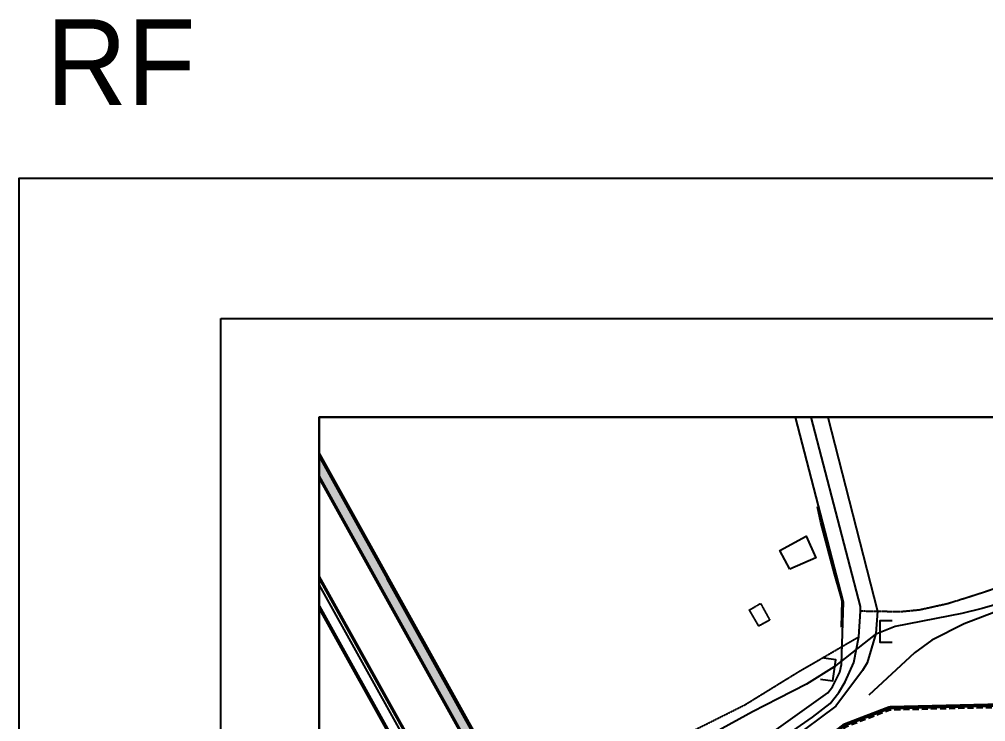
# Model space of a CAD drawing. Extents: x 152195838 to 160350639, y 364657247 to 370318102.
# Drawn here: x 159930639 to 160089147, y 365074862 to 365190023 of the extents above; entities that cross this region are included whole.
import ezdxf
from ezdxf.xclip import XClip

# ---------------------------------------------------------------- set-up
doc = ezdxf.new("R2010")
doc.units = 0
doc.header["$MEASUREMENT"] = 0
for name, pattern in [('5M2P5', [7.5, 5, -2.5]), ('AAA004', [3, 2, -1]), ('CONTINOUS', [0, 0]), ('DIVIDEX2', [2.5, 1, -0.5, 0, -0.5, 0, -0.5]), ('PHANTOM2', [1.25, 0.625, -0.125, 0.125, -0.125, 0.125, -0.125]), ('사무실2종$0$ACAD_ISO04W100', [30, 24, -3, 0, -3])]:
    doc.linetypes.add(name, pattern=pattern)
doc.layers.get('0').update_dxf_attribs({"linetype": 'CONTINUOUS'})
for name, color, linetype in [('0 구역계(부지)', 5, 'PHANTOM2'), ('0-계획-L형측구', 2, 'CONTINUOUS'), ('0-계획-옹벽', 58, 'CONTINUOUS'), ('4A.TEC SITE', 1, 'DIVIDEX2'), ('A0013116', 1, 'CONTINUOUS'), ('A0023119', 1, '5M2P5'), ('A0023216', 7, 'CONTINUOUS'), ('B0014118', 7, '5M2P5'), ('C-신규계획', 4, 'CONTINUOUS'), ('C0076116', 7, 'CONTINUOUS'), ('C0325315', 7, 'CONTINUOUS'), ('C0536117', 7, 'CONTINUOUS'), ('E0022112', 5, 'CONTINUOUS'), ('F0017111', 30, 'CONTINUOUS'), ('F0027217', 7, 'CONTINUOUS'), ('F0047224', 7, 'CONTINUOUS')]:
    doc.layers.add(name, color=color, linetype=linetype)
doc.layers.add('DEFPOINT', color=135, linetype='CONTINUOUS', plot=False)
doc.styles.add('KSHP', font='')
doc.styles.get('KSHP').set_extended_font_data('Gulim')

# ---------------------------------------------------------------- blocks, each defined once
blk = doc.blocks.new('zw$C900')
at = {"layer": '0 구역계(부지)', "linetype": 'AAA004', "ltscale": 500, "flags": 128}
blk.add_lwpolyline([(-78575.8932724297, -83230.30794084072), (-84357.52812409401, -81321.10084974766), (-100486.9319172502, -75984.04069459438), (-109940.8102836311, -75633.03840070963), (-142159.2510149181, -85468.1913998127), (-161435.4577414691, -88756.73952740431), (-252852.3344921768, -90933.8607569933), (-260150.7376671731, -93735.62840306759), (-271129.4702801704, -102323.2394729257), (-291575.3070510626, -111577.3056328893), (-291455.8876899481, -113105.1623399258), (-292591.464776963, -125163.3185972571), (-292604.9398376942, -129352.5512968898), (-292051.2498914599, -132630.4669334888), (-291059.9463451207, -134529.9112989902), (-289084.8915148973, -141317.8479357362), (-289168.1682510674, -144286.5942445397), (-285316.7853286266, -146398.6944502592), (-285092.2347350717, -151579.9403541684), (-282702.2990558743, -162240.2937548757), (-272699.5918095708, -185723.8980418444), (-265308.7544811368, -192984.7446083426), (-216757.7963278592, -218935.9037465453), (-205440.1201757491, -225775.3245515227), (-188949.1560822427, -237591.2476690412), (-187639.6696222126, -238239.814555645), (-161500.0768897235, -240648.123149097), (-136284.3979222476, -235183.7232787609), (-121461.5362841785, -234587.9591162205), (-113065.7757844627, -233535.7110973001), (-95240.97689574957, -239555.8694114685), (-74879.59899285436, -238437.4060658216)], close=True, dxfattribs=at)
at = {"layer": '4A.TEC SITE', "color": 10, "linetype": '사무실2종$0$ACAD_ISO04W100', "ltscale": 300, "const_width": 600}
for points in [[(-370276.037730664, -42921.36859047413), (-370093.0468952358, -44271.60976374149), (-361765.920011729, -46516.17553108931), (-312646.1493836343, -134838.5158634782), (-313358.2071633637, -140840.1024645567), (-314734.0158754289, -141695.1811271906), (-313692.4002847373, -143578.9568910599), (-302647.5162266791, -137353.2458927631), (-289574.8657346666, -144519.7627847195), (-289486.4931896627, -141369.3540178537), (-291432.926507324, -134679.7849597335), (-292448.7164826095, -132679.0097988844), (-293005.047403425, -129385.4592157602), (-293113.8941279352, -125211.1241278648), (-299383.9293230474, -124542.904384315), (-302692.8031450212, -124917.918125391), (-305075.0822906792, -123475.4744859934), (-350873.70578596, -41125.10312497616), (-351310.325699538, -40339.5865495801), (-361777.9180064499, -41764.52868050337), (-370276.0377307236, -42921.36859047413)], [(-161474.0567736328, -88357.54535758495), (-252931.0630389154, -90535.62228399515), (-260350.0068300664, -93383.66399717331), (-271338.1209399998, -101978.6133136153), (-271338.1209399998, -101978.6133136153), (-271338.1209399998, -101978.6133136153), (-271338.1209399998, -101978.6133136153), (-291995.9633761346, -111328.6361455917), (-291857.3570669591, -113101.9715337157), (-292991.4043308794, -125143.8833224773), (-293005.0477540791, -129385.4578686953), (-292435.1274232566, -132759.4594678283), (-291432.9268952906, -134679.783623755), (-289486.4936248362, -141369.3526955843), (-289574.8661992252, -144519.7613940239), (-285706.6556045711, -146641.0899031162), (-285490.3208156526, -151632.7655926943), (-283084.6201042235, -162363.4392185211), (-273036.5088972747, -185953.639511764), (-265548.0435034335, -193310.3970518112), (-216955.6549383104, -219283.7013186216)]]:
    blk.add_lwpolyline(points, dxfattribs=at)
blk = doc.blocks.new('dwgE1B8')
at = {"layer": 'A0013116', "flags": 128}
for points in [[(911726.8047105074, 1187363.307921112), (904986.6640723348, 1184744.311554134), (879607.3483968377, 1182572.207686424), (874741.9681598544, 1181773.845905781), (891172.7152283192, 1117491.497779489), (890908.4935258627, 1113825.251627326), (889470.8974496126, 1109035.423211038), (888720.7208139896, 1107799.729676664), (884327.521881938, 1101925.037017226), (876823.7625643611, 1096360.940455973)], [(874580.5899368525, 1098130.991241634), (882998.1611585617, 1104141.65061909), (883773.3721393347, 1105100.92698878), (885002.605784893, 1107534.464511871), (885256.7505292892, 1108785.087626457), (885610.7875415087, 1119011.020113349), (870770.5907739997, 1175945.489844561), (870293.2507191896, 1176668.103905559), (869130.0750793815, 1177498.183992028), (866579.6267385483, 1178557.680275083), (864166.9223028421, 1179213.723799527), (860005.3898897767, 1178591.100644588), (853478.0373123884, 1177550.218395829), (838941.5393118858, 1173657.750974894), (835921.4471743107, 1172848.952533364), (828537.6537622213, 1170345.297797918), (810459.1233819723, 1162421.631900907), (803076.9814500809, 1159633.414488196), (799770.8188582659, 1159219.618023038), (796440.8727965951, 1158801.593420446), (780629.7319909334, 1156670.985488594), (764761.5365444422, 1153969.091038346), (761563.1660903692, 1153420.085347533), (756439.3975191712, 1151530.453639627), (750392.8896124363, 1148695.448092461)]]:
    blk.add_lwpolyline(points, dxfattribs=at)
at = {"layer": 'A0023119', "flags": 128}
for points in [[(922015.4219101071, 1122675.876584232), (919027.1861486435, 1122820.87060982), (916736.450265646, 1122833.85368979), (914611.5848304033, 1122517.455518305), (911674.7543318868, 1121629.346794903), (907366.6045322418, 1120186.248378575), (902723.1382446289, 1118729.56269896), (898066.2562509775, 1117694.278481305), (894954.4787088633, 1117394.551510572), (891169.7174016237, 1117455.28814739), (888354.2168847322, 1117499.815503001)], [(849532.4262823462, 1081670.896753669), (851025.0054553747, 1085772.765173793), (852600.9031739831, 1090104.567747414), (853827.0502268076, 1092528.571208894), (857193.8802692294, 1096052.76277107), (869428.3835116625, 1102166.69867003), (878123.0169796348, 1107522.160759151), (885396.3568489552, 1111738.693707526), (888115.0660015941, 1113314.579656184)]]:
    blk.add_lwpolyline(points, dxfattribs=at)
at = {"layer": 'A0023216', "flags": 128}
blk.add_lwpolyline([(877274.1487346292, 1097879.16366446), (880499.3101495504, 1100111.295276046), (883383.9147569537, 1102374.644107103), (884818.042196393, 1104155.2293607), (885890.4855414629, 1105910.846468508), (887289.1393228173, 1109082.029889882), (888115.0660015941, 1113314.579656184), (888354.2168847322, 1117499.815503001), (888390.5202019811, 1118256.896983087), (872753.9898817539, 1178310.564635158), (872591.8437355757, 1180926.786098659), (872379.5037817359, 1184355.207093239)], dxfattribs=at)
at = {"layer": 'B0014118', "flags": 128}
blk.add_lwpolyline([(873501.1467376947, 1116050.464689672), (871697.264321208, 1115065.656128168), (870162.0625040531, 1117722.253382146), (871985.1000390053, 1118780.991754472)], close=True, dxfattribs=at)
at = {"layer": 'C0076116', "flags": 128}
for points in [[(893552.6699504256, 1115941.416372299), (891552.4860246181, 1115942.535214067), (891550.2810227275, 1112442.954551399), (893550.3920312524, 1112441.649419844)], [(893552.6699504256, 1115941.416372299), (891552.4860246181, 1115942.535214067), (891550.2810227275, 1112442.954551399), (893550.3920312524, 1112441.649419844)], [(881838.6861760616, 1106355.377604187), (883817.333938539, 1106065.343201637), (884324.0112179518, 1109529.289083779), (882344.9989134073, 1109818.391947091)], [(881838.6861760616, 1106355.377604187), (883817.333938539, 1106065.343201637), (884324.0112179518, 1109529.289083779), (882344.9989134073, 1109818.391947091)]]:
    blk.add_lwpolyline(points, dxfattribs=at)
at = {"layer": 'C0325315', "flags": 128}
blk.add_lwpolyline([(876817.2751806378, 1124421.383597732), (875148.477022171, 1127483.248067558), (879481.2110571861, 1129804.459484756), (881059.4971558452, 1126260.671572208), (876817.2751806378, 1124421.383597732)], dxfattribs=at)
at = {"layer": 'C0536117', "flags": 128}
blk.add_lwpolyline([(876817.2751806378, 1124421.383597732), (875148.477022171, 1127483.248067558), (879481.2110571861, 1129804.459484756), (881059.4971558452, 1126260.671572208), (876817.2751806378, 1124421.383597732)], dxfattribs=at)
at = {"layer": 'E0022112', "flags": 128}
blk.add_lwpolyline([(917046.0233229995, 1120445.038451731), (908357.9586942196, 1117928.311184347), (905002.555406332, 1117125.152262747), (894076.5360743403, 1114989.619548202), (890783.2965042591, 1113690.33822155), (884039.6773164272, 1108385.440478861), (879501.7793207169, 1105554.769352794), (874936.2093703151, 1103193.617485046), (870651.4573264718, 1100984.039303839), (858552.24933815, 1094317.648308516), (855129.3318148255, 1093302.43242979), (856154.7352610826, 1083331.612959266), (855188.9993541241, 1081461.621481478), (853670.3619337678, 1078911.666611791), (851601.3688876033, 1074347.004231215), (850691.8094980121, 1069456.030507565), (850265.2738694549, 1064629.983244121), (850417.3367058039, 1059609.098932266), (850913.0187219381, 1056050.464593768), (851277.5722812414, 1049284.82904613), (851878.0961002707, 1043978.666754127)], dxfattribs=at)
at = {"layer": 'F0017111', "flags": 128}
for points in [[(778777.3294842839, 1219653.654418111), (790616.3899921179, 1214123.132147372), (797670.1789940596, 1211136.049371183), (802437.8809520006, 1209622.140402377), (814636.8748949766, 1206994.455486238), (823083.4893223047, 1205226.729075491), (825967.3293088078, 1205056.523204625), (830607.8002097607, 1205313.084116578), (830773.1889551878, 1205478.783196151), (831116.7276869416, 1207174.70736295), (832585.7523847222, 1213208.2137326), (832920.6566064358, 1213747.254557848), (833235.2428608537, 1213948.885380685), (833768.2933323383, 1214095.533721924), (837378.7356827855, 1214564.388166308)], [(845616.1668761969, 1214665.157957494), (846027.3062790632, 1214511.251708925), (846201.5912637115, 1214303.294149578), (849359.3829400539, 1208726.984746099), (849506.8602867126, 1208596.011718154), (851358.7775380611, 1208246.751291513), (851481.8688040376, 1208162.166776836), (851561.9578074813, 1208064.869091809), (851618.9791104794, 1207654.977669716), (851478.7175565362, 1206239.691484272), (851494.1650875211, 1206220.970733762), (851533.7848483324, 1206204.17751509), (861731.4933876991, 1205888.361018002), (861889.4844409823, 1205945.666050494), (861936.5141735077, 1206045.5335235), (862254.4676677585, 1208487.523356318), (862405.0620163679, 1208733.455070972), (862602.4345661402, 1208815.632332444), (865772.6705631018, 1208860.666598201), (869610.1078981757, 1209108.026371717), (869815.1368712187, 1209031.338556528), (869915.7649585605, 1208934.919443727), (871314.4691418409, 1206404.138262033), (872095.5353825688, 1205577.600427926), (873454.5502371788, 1204935.033667028), (875943.9136813879, 1204460.612203777), (880717.1549239755, 1204129.71901226), (886892.3545446992, 1204013.759597182), (889837.3980022669, 1203841.839237154), (893010.2308263779, 1203699.158178627), (893306.9157105088, 1203721.632316172), (895633.0271700621, 1204178.418160796), (898705.7313140631, 1204684.645493209), (901683.1791362762, 1204873.334929585), (904486.3347950578, 1204607.300098479), (909209.096075058, 1203284.355449855)], [(911417.3493674994, 1117732.914120078), (905392.6597870588, 1115412.087639451), (900092.4657043815, 1112738.354424715), (897259.4973022342, 1110654.174037755), (889731.0925902128, 1103757.073309183)]]:
    blk.add_lwpolyline(points, dxfattribs=at)
at = {"layer": 'F0047224', "flags": 128}
blk.add_lwpolyline([(885266.4431917071, 1114881.987941861), (885385.6669220924, 1119200.521207869), (885139.7622578144, 1120001.221036077), (884122.2661452293, 1123643.956427932), (881897.0420358181, 1132049.727337241), (881317.6089537144, 1134643.832799613)], dxfattribs=at)
blk = doc.blocks.new('dwg7F0D')
at = {"layer": '0-계획-옹벽', "linetype": 'Continuous'}
blk.add_hatch(color=44, dxfattribs=at).paths.add_polyline_path([(84618.62369939685, 227607.2327976823), (84749.71463620663, 227680.1379845738), (68956.45911851525, 256078.0167935491), (68497.56644356251, 255244.3216522932, 0.2581990404151942), (68501.3759418428, 253501.4824199677), (113301.0384185612, 172947.1353906989, 0.1413742672578841), (114402.0533184409, 171852.7845388651), (114881.1836579442, 171590.115696013, 0.41834940394681), (116450.1112814546, 172059.9659892917), (116606.4415070415, 172354.9165292382), (114794.2445288002, 173348.3991874456)])
at = {"layer": '0-계획-L형측구', "color": 7, "linetype": 'CONTINOUS', "flags": 128}
for points in [[(68916.44827893376, 256420.0844761729), (68322.35525017977, 255340.7635399699, 0.2581990404170184), (68326.58802604675, 253404.2755041122), (113126.2505027354, 172849.9284748435, 0.1413742672524721), (114305.9093240499, 171677.4097050428), (114785.039663583, 171414.7408621907, 0.4183494039628954), (116626.8242651522, 171966.3042499423), (116781.8337754607, 172258.7629768848)], [(49943.4076744616, 253430.1146641374), (52359.66594442725, 253757.5769971013, -0.09982839139997403), (54805.9162440598, 253600.0816401243), (58369.34188994765, 252639.5650859475, -0.2026992700231798), (60946.79763528705, 250625.6479120255), (109127.3552463055, 163992.1077622771, -0.1576979449404745), (109484.6419184506, 162180.5482831597), (109165.2872739136, 159488.8643252254, -0.2279857120993793), (107304.609300375, 156562.8270912766), (106764.2552114129, 156226.9917061925)], [(49970.26704654098, 253231.926435113), (52386.52531647682, 253559.3887680769, -0.09982839139988968), (54753.86431613564, 253406.9739064574), (58317.2899620235, 252446.4573522806, -0.2026992700240102), (60772.0097194612, 250528.44099617), (108952.5673305094, 163894.9008464217, -0.1576979449402787), (109286.0348911583, 162204.1119992733), (108966.6802466512, 159512.4280412793, -0.2279857120981267), (107199.0361717641, 156732.692669034), (106658.6820828021, 156396.8572839499)], [(50037.41547665, 252736.4558625221), (52453.67374661565, 253063.9181954861, -0.09982839139965177), (54623.73449629545, 252924.20457232), (58187.1601421833, 251963.6880181432, -0.2026992700265011), (60335.0399299562, 250285.4237065315), (108515.5975410044, 163651.8835567832, -0.1576979449414281), (108789.5173229873, 162263.0212894678), (108470.1626784503, 159571.3373314738, -0.2279857120985664), (106935.1033502817, 157157.3566135168), (106869.8247059286, 157116.7852935195)]]:
    blk.add_lwpolyline(points, format="xyb", dxfattribs=at)
at = {"layer": 'C-신규계획', "color": 0, "linetype": 'Continuous'}
blk.add_lwpolyline([(69091.6594723165, 256323.6425884366), (68497.56644356251, 255244.3216522336, 0.2581990404151501), (68501.3759419024, 253501.4824199677), (113301.0384185612, 172947.1353906989, 0.1413742672528134), (114402.0533184409, 171852.7845388651), (114881.1836579442, 171590.115696013, 0.4183494039687418), (116450.1112814844, 172059.9659892917), (116606.4415070713, 172354.9165291786)], format="xyb", dxfattribs=at)
for points in [[(69030.3608957231, 256253.7539028525), (115014.3579236269, 173569.8529624343), (117517.0946618915, 172197.8025853038)], [(84618.62369942665, 227607.2327976823), (114794.2445288002, 173348.399187386), (117372.8786703348, 171934.7403345704)]]:
    blk.add_lwpolyline(points, dxfattribs=at)

msp = doc.modelspace()

# ---------------------------------------------------------------- linework, layer by layer
at = {"layer": 'DEFPOINT', "color": 5}
msp.add_lwpolyline([(160350639.3791898, 364866968.7306054), (159930639.3791912, 364866968.7306054), (159930639.3791912, 365163968.7306055), (160350639.3791898, 365163968.7306055)], close=True, dxfattribs=at)
at = {"layer": 'DEFPOINT'}
for points in [[(159963670.7345119, 365140968.7306054), (160288639.3791887, 365140968.7306054), (160288639.3791887, 364896968.7306052), (159963670.7345119, 364896968.7306052)], [(159979833.8927888, 365124805.5723284), (160288639.3791887, 365124805.5723284), (160288639.3791887, 364896968.7306052), (159979833.8927888, 364896968.7306052)]]:
    msp.add_lwpolyline(points, close=True, dxfattribs=at)

# ---------------------------------------------------------------- block references
ref = msp.add_blockref('zw$C900', (160326294.1962692, 365167692.3902165))
XClip(ref).set_block_clipping_path([(-346460.30348041654, -270723.65961134434), (-37654.81708049774, -42886.81788814068)])
ref = msp.add_blockref('dwg7F0D', (159906294.1962692, 364870692.3902165))
XClip(ref).set_block_clipping_path([(73539.69651958346, 26276.340388655663), (382345.18291947246, 254113.18211185932)])
at = {"layer": 'F0027217'}
ref = msp.add_blockref('dwgE1B8', (159180233.8627288, 363975469.3042601), dxfattribs=at)
XClip(ref).set_block_clipping_path([(799600.0300599933, 921499.4263451099), (1108405.516459912, 1149336.2680683136)])

# ---------------------------------------------------------------- texts
at = {"layer": 'DEFPOINT', "color": 5, "style": 'KSHP'}
msp.add_text('RF', height=14062.5, dxfattribs=at).set_placement((159935028.2066455, 365175960.8858702))

doc.saveas('drawing.dxf')
